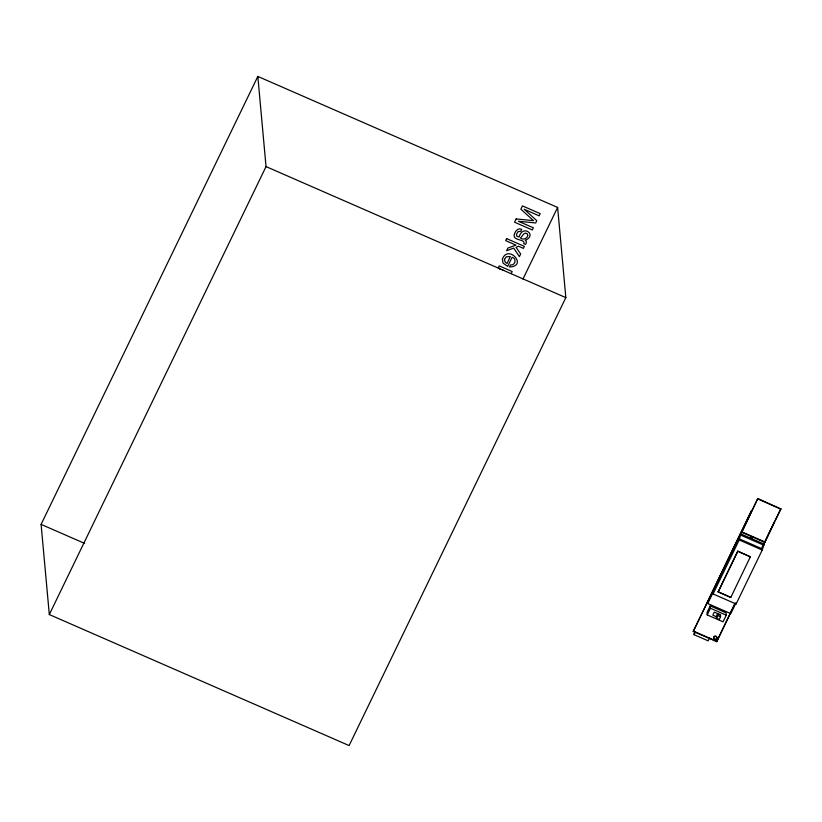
<?xml version="1.0" encoding="UTF-8"?>
<svg xmlns="http://www.w3.org/2000/svg" width="822" height="822" viewBox="0 0 822 822"><rect width="100%" height="100%" fill="white"/><g stroke="black" fill="none" stroke-linecap="round" stroke-linejoin="round"><path stroke-width="1.23" d="M41.1 524.385L257.831 76.425L557.624 207.442L565.834 297.615L349.103 745.575L49.31 614.558L41.1 524.385L84.604 543.393M49.31 614.558L266.04 166.599L257.831 76.425M511.171 273.623L512.178 271.537L499.252 265.886L498.296 267.869L500.526 268.845L499.601 268.958M522.987 279.018L557.624 207.442M693.285 631.409L751.585 510.483L693.285 631.409L716.702 641.653L735.002 603.831M736.111 604.026L762.23 550.031L763.864 545.233L763.751 543.938L740.704 533.868L707.619 602.249L707.732 603.543L730.779 613.613L736.009 602.824L736.111 604.026L713.064 593.957L712.962 592.744L707.732 603.543M761.614 548.829L780.9 509.054L757.812 498.502L741.752 532.276L764.789 542.345L774.314 522.093M741.752 532.276L757.812 498.502M713.064 593.957L739.194 539.962L740.704 533.868M709.458 638.139L708.153 640.831L694.097 634.697L695.402 631.995M710.218 605.896L707.002 612.554L707.218 614.907L723.041 621.822L726.268 615.164L726.052 612.811L710.218 605.896L710.434 608.249L707.218 614.907M750.404 556.71L730.789 597.44L718.14 591.912L737.755 551.182L750.414 556.864L737.755 551.182M718.14 591.912L737.776 551.336M717.585 613.767L716.281 616.469L716.445 618.267L719.25 619.5L720.555 616.798L720.391 614.99L717.585 613.767L717.75 615.575L716.445 618.267M731.21 611.188L735.074 603.204M780.859 508.571L775.002 520.716M716.702 641.653L731.672 610.284M762.22 547.123L774.447 521.867M502.334 270.027L503.732 270.376M266.04 166.599L565.834 297.615M757.853 498.985L780.9 509.054M741.516 531.721L764.933 541.955M740.817 535.163L763.864 545.233M739.081 538.759L762.128 548.829M739.194 539.962L762.23 550.031M718.13 591.768L730.789 597.44M710.434 608.249L726.268 615.164M720.668 614.897L714.297 612.113L712.818 615.175L717.061 617.024M717.75 615.575L720.555 616.798M693.254 631.049L716.671 641.283M693.953 633.156L694.097 634.697M716.62 636.701A1.654 1.582 -5.2 0 1 715.551 639.177A1.654 1.582 -5.2 0 1 713.671 637.225A1.654 1.582 -5.2 0 1 716.322 636.403M749.798 537.434A10.337 9.885 -5.2 0 1 752.366 538.184M514.387 234.362C511.952 240.969 525.905 238.842 523.789 243.692L525.392 244.391L526.306 243.045L526.265 241.134L525.237 240.25C537.66 235.102 522.484 223.933 519.185 236.942L516.822 236.284L516.514 234.342L517.901 231.742L520.778 231.28L521.723 229.328C518.23 227.509 514.983 231.126 514.387 234.362M502.417 259.043L503.043 263.132L507.677 266.4L512.085 257.296C517.141 258.447 515.147 265.886 510.472 264.92L509.476 266.975C528.279 266.338 508.212 243.744 502.417 259.043M504.482 259.351L505.016 261.92L506.989 263.502L510.328 256.598L506.362 256.741L504.482 259.351M527.745 235.503C527.118 238.853 523.028 240.158 520.429 238.02C522.556 236.5 523.943 231.177 527.282 233.828L527.745 235.503M506.629 238.606L505.664 240.62L515.959 245.11L507.873 248.069L506.588 250.741L513.729 248.1L519.381 256.649L520.675 253.988L516.031 247.268L518.538 246.24L523.398 248.367L524.364 246.353L506.629 238.606M516.144 218.95L514.562 222.217L532.296 229.965L533.355 227.776L518.384 221.282L535.687 222.957L536.787 220.676L524.2 209.25L539.129 215.847L540.198 213.638L522.463 205.89L520.86 209.199L533.488 220.635L516.144 218.95M714.236 639.208A1.654 1.582 -5.2 0 0 716.928 638.242A1.654 1.582 -5.2 0 0 714.729 636.505A1.654 1.582 -5.2 0 0 714.236 639.208"/></g></svg>
